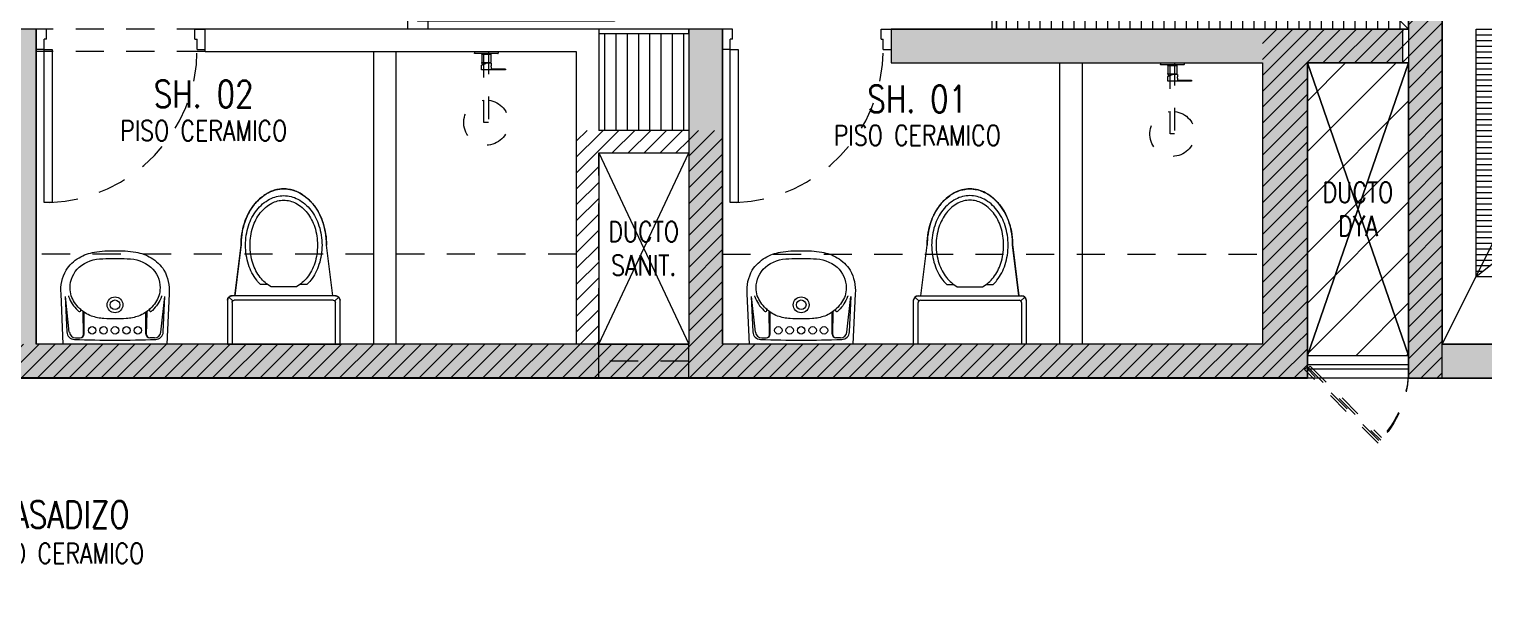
# Model space of a CAD drawing. Header units: millimetres. Extents: x 3765 to 3833, y 1327 to 1657.
# Drawn here: x 3785.24 to 3791.71, y 1413.31 to 1415.81 of the extents above; entities that cross this region are included whole.
import ezdxf
from ezdxf.enums import TextEntityAlignment as Align

# ---------------------------------------------------------------- set-up
doc = ezdxf.new("R2010")
doc.units = ezdxf.units.MM
for name, pattern in [('HIDDEN', [0.375, 0.25, -0.125]), ('HIDDEN2', [0.1875, 0.125, -0.0625]), ('X-REF_DP_Arquitectura$0$HIDDEN', [0.375, 0.25, -0.125])]:
    doc.linetypes.add(name, pattern=pattern)
doc.layers.get('0').update_dxf_attribs({"color": 251, "lineweight": 9})
for name, color, linetype, lineweight in [('A-LINEAS', 251, 'Continuous', 13), ('A-MOBILIARIO', 251, 'Continuous', 13), ('A-MURO BAJO', 251, 'Continuous', 13), ('A-MUROS', 251, 'Continuous', 13), ('A-PROYECCIONES', 251, 'HIDDEN2', 13), ('A-PROYECCIONES INT.', 251, 'HIDDEN2', 13), ('A-SANITARIOS', 251, 'Continuous', 13), ('A-TEXTO-ACABADO PISO', 251, 'Continuous', 13), ('A-TEXTO-AMBIENTE', 251, 'Continuous', 13), ('A_20_Estructuras', 251, 'Continuous', 13), ('A_50_TextoAmbiente', 251, 'Continuous', 13), ('A_50_TextoIndicaciones', 251, 'Continuous', 13), ('A_50_Vigas', 251, 'X-REF_DP_Arquitectura$0$HIDDEN', 13), ('A_60_HatchEstructuras', 251, 'Continuous', 13), ('AREA MODIF', 251, 'Continuous', 13), ('DLP_MOBILIARIO FIJO', 251, 'Continuous', 13), ('MURO CF 120', 251, 'Continuous', 13), ('MURO CF 60', 251, 'Continuous', 13)]:
    doc.layers.add(name, color=color, linetype=linetype, lineweight=lineweight)
doc.styles.add('ROMANS', font='romans.shx', dxfattribs={"width": 0.8})
pattern_1 = [(45, (-21.67, -43.67528), (-0.03535534, 0.03535534), [])]

# ---------------------------------------------------------------- blocks, each defined once
blk = doc.blocks.new('EF-P112')
at = {"layer": 'A_60_HatchEstructuras'}
h = blk.add_hatch(color=256, dxfattribs=at)
h.dxf.hatch_style = 1
h.paths.add_polyline_path([(-21.85, -2.625), (-22, -2.625), (-22, -6.325), (-21.85, -6.325)])
h.paths.add_polyline_path([(-21.52, -0.625), (-20.85, -0.625), (-20.85, -0.475), (-21.67, -0.475), (-21.67, -6.325), (-21.52, -6.325)])
h.paths.add_polyline_path([(-25.65, -2.775), (-23.8, -2.775), (-23.8, -2.625), (-25.65, -2.625), (-25.65, -0.475), (-26.5, -0.475), (-26.5, -0.625), (-25.8, -0.625), (-25.8, -6.325), (-23.8, -6.325), (-23.8, -6.175), (-25.65, -6.175)])
h = blk.add_hatch(color=256, dxfattribs=at)
h.dxf.hatch_style = 1
h.paths.add_polyline_path([(-26.25, -4.925), (-25.825, -4.925), (-25.825, -4.775), (-28.1, -4.775), (-28.1, -4.925), (-26.45, -4.925), (-26.45, -6.175), (-28.85, -6.175), (-28.85, -4.775), (-29, -4.775), (-29, -6.175), (-31.9, -6.175), (-31.9, -4.775), (-32.1, -4.775), (-32.1, -6.175), (-35.65, -6.175), (-35.65, -6.325), (-26.25, -6.325)])
h.paths.add_polyline_path([(-25.65, -7.525), (-35.65, -7.525), (-35.65, -7.675), (-32.1, -7.675), (-32.1, -9.075), (-31.9, -9.075), (-31.9, -7.675), (-28.55, -7.675), (-28.55, -9.075), (-28.4, -9.075), (-28.4, -7.675), (-25.85, -7.675), (-25.85, -8.925), (-27.65, -8.925), (-27.65, -9.075), (-25.65, -9.075)])
for points in [[(-25.65, -6.175), (-23.95, -2.775)], [(-25.825, -4.925), (-25.8, -4.925), (-26.25, -6.225)]]:
    blk.add_lwpolyline(points)
at = {"elevation": 0}
blk.add_lwpolyline([(-25.8, -6.225), (-26.25, -4.925)], dxfattribs=at)
at = {"layer": 'A_20_Estructuras'}
for points in [[(-25.65, -2.775), (-23.8, -2.775), (-23.8, -2.625), (-25.65, -2.625), (-25.65, -0.475), (-26.5, -0.475), (-26.5, -0.625), (-25.8, -0.625), (-25.8, -6.325), (-23.8, -6.325), (-23.8, -6.175), (-25.65, -6.175)], [(-26.25, -4.925), (-25.825, -4.925), (-25.825, -4.775), (-28.1, -4.775), (-28.1, -4.925), (-26.45, -4.925), (-26.45, -6.175), (-28.85, -6.175), (-28.85, -4.775), (-29, -4.775), (-29, -6.175), (-31.9, -6.175), (-31.9, -4.775), (-32.1, -4.775), (-32.1, -6.175), (-35.65, -6.175), (-35.65, -6.325), (-26.25, -6.325)]]:
    blk.add_lwpolyline(points, close=True, dxfattribs=at)
for points in [[(-29.4, -6.325), (-29.4, -6.175)], [(-29, -6.325), (-29, -6.175)]]:
    blk.add_lwpolyline(points, dxfattribs=at)
at = {"layer": 'A_20_Estructuras', "linetype": 'HIDDEN', "ltscale": 0.5, "elevation": 0}
blk.add_lwpolyline([(-29, -6.25), (-29.4, -6.25)], dxfattribs=at)
at = {"layer": 'A_50_Vigas'}
blk.add_line((-26.25, -6.225, 0), (-25.8, -6.225, 0), dxfattribs=at)
at = {"layer": 'A_50_Vigas', "elevation": 0}
blk.add_lwpolyline([(-29.4, -6.175), (-29.4, -5.325), (-29, -5.325)], dxfattribs=at)
blk = doc.blocks.new('*U86')
for p, q in [((0.01, 0.855), (0.01, 0.9)), ((0.055, 0.855), (0.01, 0.855)), ((0.1, 0.865), (0.055, 0.865)), ((0.055, 0.855), (0.055, 0.865)), ((0.1, 0.865), (0.1, 0.9)), ((0.055, 0.045), (0.01, 0.045)), ((0.01, 0.045), (0.01, 0)), ((0.055, 0.045), (0.055, 0.035)), ((0.1, 0.035), (0.055, 0.035)), ((0.1, 0.035), (0.1, 0))]:
    blk.add_line(p, q)
blk.add_lwpolyline([(0.93, 0.07), (0.93, 0.035), (0.1, 0.035), (0.1, 0.07)], close=True)
at = {"color": 7, "linetype": 'HIDDEN2'}
blk.add_arc((0.0995, 0.0339), 0.8311, 2.23015, 89.96723, dxfattribs=at)
blk = doc.blocks.new('ducha marsano')
at = {"linetype": 'HIDDEN2', "ltscale": 0.5, "extrusion": (-4.9425e-10, -7.91123e-10, -1)}
for p, q in [((-0.01, 0), (0.01, 0)), ((0.01, 0), (0.01, -0.3155)), ((-0.0205, -0.08), (-0.0205, -0.0601)), ((-0.0155, -0.058), (-0.0157, -0.058)), ((-0.01, -0.3155), (-0.01, 0)), ((0.0225, -0.0515), (-0.0001, -0.0515)), ((0.0225, -0.0515), (0.0225, -0.0627)), ((0.021, -0.0815), (-0.019, -0.0815)), ((0.025, -0.0815), (0.021, -0.0815)), ((0.0225, -0.0682), (0.0225, -0.077)), ((0.0225, -0.077), (0.025, -0.077)), ((0.025, -0.077), (0.0771, -0.077)), ((0.0771, -0.0815), (0.025, -0.0815)), ((0.0771, -0.077), (0.0816, -0.077)), ((0.0816, -0.0815), (0.0771, -0.0815)), ((0.0816, -0.077), (0.082, -0.077)), ((0.082, -0.0815), (0.0816, -0.0815)), ((0.082, -0.077), (0.084, -0.077)), ((0.084, -0.0815), (0.082, -0.0815)), ((0.0855, -0.0785), (0.0855, -0.08)), ((0.01, -0.3155), (-0.01, -0.3155))]:
    blk.add_line(p, q, dxfattribs=at)
for centre, radius, start, end in [((-0.0004, -0.0462), 0.02, 323.95812, 354.92979), ((0.0004, -0.0462), 0.02, 185.07021, 195.2705), ((0.019, -0.08), 0.0015, 270, 360), ((-0.084, -0.0785), 0.0015, 90, 180), ((-0.084, -0.08), 0.0015, 180, 270), ((0, -0.3155), 0.1, 95.73917, 84.26083)]:
    blk.add_arc(centre, radius, start, end, dxfattribs=at)
at = {"linetype": 'HIDDEN2', "ltscale": 0.5, "extrusion": (-4.94252e-10, -7.91124e-10, -1)}
blk.add_ellipse((0, -0.0515), major_axis=(-0.0225, -0.0095), ratio=0.001448, start_param=0.425436, end_param=1.567366, dxfattribs=at)
at = {"linetype": 'HIDDEN2', "ltscale": 0.5}
for points, degree in [([(-0.0305, 0), (0, 0), (0.0305, 0)], 2), ([(0.0305, 0), (0.0415, 0), (0.0525, 0)], 2), ([(0.0525, 0), (0.0525, -0.0038), (0.0525, -0.0075)], 2), ([(-0.0525, 0), (-0.0525, -0.0038), (-0.0525, -0.0075)], 2), ([(-0.0525, 0), (-0.0415, 0), (-0.0305, 0)], 2), ([(-0.0525, -0.0075), (-0.0525, -0.0075), (-0.0525, -0.0075)], 2), ([(0.0305, -0.008), (0, -0.008), (-0.0305, -0.008)], 2), ([(-0.0215, -0.008), (-0.0215, -0.0093), (-0.0215, -0.0105)], 2), ([(-0.021, -0.011), (-0.007, -0.011), (0.007, -0.011), (0.021, -0.011)], 3), ([(-0.02, -0.011), (-0.02, -0.0294), (-0.02, -0.0477)], 2), ([(-0.0197, -0.048), (0, -0.048), (0.0197, -0.048)], 2), ([(0.02, -0.011), (0.02, -0.0294), (0.02, -0.0477)], 2), ([(0.0215, -0.008), (0.0215, -0.0093), (0.0215, -0.0105)], 2)]:
    blk.add_open_spline(points, degree=degree, dxfattribs=at)
for points, weights in [([(-0.0525, -0.0075), (-0.0525, -0.0075), (-0.0525, -0.0075)], [1, 0.990847086912, 0.982266230892]), ([(-0.052, -0.008), (-0.0525, -0.008), (-0.0525, -0.0075)], [1, 0.707106781193, 1]), ([(-0.0215, -0.0105), (-0.0215, -0.011), (-0.021, -0.011)], [1, 0.70710678154, 1]), ([(-0.02, -0.0477), (-0.02, -0.048), (-0.0197, -0.048)], [1, 0.707106780138, 1]), ([(0.02, -0.0477), (0.02, -0.048), (0.0197, -0.048)], [1, 0.707106779703, 1]), ([(0.0211, -0.011), (0.0211, -0.011), (0.021, -0.011)], [1, 0.992411795776, 1]), ([(0.052, -0.008), (0.0521, -0.008), (0.0521, -0.008)], [1, 0.992411795771, 1])]:
    blk.add_rational_spline(points, weights, degree=2, dxfattribs=at)
for points, knots in [([(-0.0305, -0.008), (-0.0332, -0.008), (-0.0374, -0.008), (-0.0424, -0.008), (-0.0458, -0.008), (-0.0486, -0.008), (-0.0512, -0.008), (-0.052, -0.008), (-0.052, -0.008)], [0, 0, 0, 0, 8.104572, 12.495263, 16.885954, 21.276645, 25.667336, 33.771908, 33.771908, 33.771908, 33.771908]), ([(0.0225, -0.0682), (0.0225, -0.0682), (0.0225, -0.0682), (0.0225, -0.0679), (0.0224, -0.0677), (0.0224, -0.0672), (0.0224, -0.0669), (0.0223, -0.0662), (0.0223, -0.0658), (0.0223, -0.0652), (0.0223, -0.0648), (0.0224, -0.0641), (0.0224, -0.0638), (0.0224, -0.0633), (0.0225, -0.0631), (0.0225, -0.0628), (0.0225, -0.0627), (0.0225, -0.0627)], [0.4148436, 0.4148436, 0.4148436, 0.4148436, 0.5185541, 0.5185541, 0.6222645, 0.6222645, 0.7259759, 0.7259759, 0.8296873, 0.8296873, 0.9333987, 0.9333987, 1.03711, 1.03711, 1.1408205, 1.1408205, 1.2445309, 1.2445309, 1.2445309, 1.2445309]), ([(0.052, -0.008), (0.052, -0.008), (0.0512, -0.008), (0.0486, -0.008), (0.0458, -0.008), (0.0424, -0.008), (0.0374, -0.008), (0.0332, -0.008), (0.0305, -0.008)], [0, 0, 0, 0, 8.104572, 12.495263, 16.885954, 21.276645, 25.667336, 33.771908, 33.771908, 33.771908, 33.771908])]:
    blk.add_open_spline(points, degree=3, knots=knots, dxfattribs=at)
for points, weights, degree, knots in [([(0.0211, -0.011), (0.0211, -0.011), (0.0211, -0.011), (0.0211, -0.011), (0.0214, -0.0109), (0.0215, -0.0107), (0.0215, -0.0105)], [0.918641037743, 0.918640949346, 0.918640860949, 0.918640772552, 0.789223156395, 0.789223156395, 0.918640772552], 3, [0.1238988, 0.1238988, 0.1238988, 0.1238988, 0.1238993, 0.1238993, 0.1238993, 0.78603, 0.78603, 0.78603, 0.78603]), ([(0.0521, -0.008), (0.0521, -0.008), (0.0521, -0.008), (0.0525, -0.0079), (0.0525, -0.0075)], [0.918641037749, 0.918640905153, 0.918640772558, 0.724517853988, 0.918640772558], 2, [0.1238988, 0.1238988, 0.1238988, 0.1238993, 0.1238993, 0.7860311, 0.7860311, 0.7860311])]:
    blk.add_rational_spline(points, weights, degree=degree, knots=knots, dxfattribs=at)
blk = doc.blocks.new('*U109')
for p, q in [((0.01, 0.705), (0.01, 0.75)), ((0.1, 0.715), (0.055, 0.715)), ((0.055, 0.705), (0.055, 0.715)), ((0.1, 0.715), (0.1, 0.75)), ((0.055, 0.705), (0.01, 0.705)), ((0.055, 0.045), (0.01, 0.045)), ((0.01, 0.045), (0.01, 0)), ((0.055, 0.045), (0.055, 0.035)), ((0.1, 0.035), (0.055, 0.035)), ((0.1, 0.035), (0.1, 0))]:
    blk.add_line(p, q)
blk.add_lwpolyline([(0.78, 0.07), (0.78, 0.035), (0.1, 0.035), (0.1, 0.07)], close=True)
at = {"color": 7, "linetype": 'HIDDEN2'}
blk.add_arc((0.0996, 0.0341), 0.6809, 2.23015, 89.96723, dxfattribs=at)
blk = doc.blocks.new('SIFON JET_PLANTA')
for p, q in [((-0.215, 0.2181, 0), (-0.44, 0.19, 0)), ((-0.215, -0.23, 0), (-0.215, 0.23, 0)), ((-0.2091, 0.2441, 0), (-0.1921, 0.2271, 0)), ((-0.195, 0.25, 0), (0, 0.25, 0)), ((-0.195, -0.22, 0), (-0.195, 0.22, 0)), ((-0.185, 0.23, 0), (0, 0.23, 0)), ((0, 0.25, 0), (0, -0.25, 0)), ((-0.265, 0.0718, 0), (-0.265, 0.1028, 0)), ((-0.255, -0.0562, 0), (-0.255, 0.0562, 0)), ((-0.265, -0.1028, 0), (-0.265, -0.0718, 0)), ((-0.215, -0.2181, 0), (-0.44, -0.19, 0)), ((-0.2091, -0.2441, 0), (-0.1921, -0.2271, 0)), ((0, -0.25, 0), (-0.195, -0.25, 0)), ((0, -0.23, 0), (-0.185, -0.23, 0))]:
    blk.add_line(p, q)
at = {"extrusion": (-2.64698e-23, 6.61744e-24, -1)}
for p, q in [((-0.4322, 0.191, 0), (-0.215, 0.2181, 0)), ((-0.215, 0.2278, 0), (-0.2149, 0.2323, 0)), ((-0.215, 0.2234, 0), (-0.215, 0.2278, 0)), ((-0.215, 0.2181, 0), (-0.215, 0.2234, 0)), ((-0.2149, 0.2323, 0), (-0.2142, 0.2356, 0)), ((-0.2142, 0.2356, 0), (-0.2129, 0.239, 0)), ((-0.2129, 0.239, 0), (-0.211, 0.2419, 0)), ((-0.211, 0.2419, 0), (-0.2091, 0.2441, 0)), ((-0.2091, 0.2441, 0), (-0.2077, 0.2455, 0)), ((-0.2077, 0.2455, 0), (-0.2055, 0.247, 0)), ((-0.2055, 0.247, 0), (-0.2007, 0.2492, 0)), ((-0.2007, 0.2492, 0), (-0.195, 0.25, 0)), ((-0.195, 0.25, 0), (-0.195, 0.25, 0)), ((-0.195, 0.25, 0), (-0.1605, 0.25, 0)), ((-0.1605, 0.25, 0), (-0.0975, 0.25, 0)), ((-0.0975, 0.25, 0), (-0.0323, 0.25, 0)), ((-0.0323, 0.25, 0), (0, 0.25, 0)), ((0, 0.25, 0), (0, -0.25, 0)), ((-0.6251, 0.1276, 0), (-0.6206, 0.1314, 0)), ((-0.6206, 0.1314, 0), (-0.6168, 0.1344, 0)), ((-0.6168, 0.1344, 0), (-0.6106, 0.1389, 0)), ((-0.6106, 0.1389, 0), (-0.6061, 0.142, 0)), ((-0.6061, 0.142, 0), (-0.6, 0.1461, 0)), ((-0.6, 0.1461, 0), (-0.5963, 0.1484, 0)), ((-0.5963, 0.1484, 0), (-0.5908, 0.1517, 0)), ((-0.5908, 0.1517, 0), (-0.5862, 0.1543, 0)), ((-0.5862, 0.1543, 0), (-0.5794, 0.158, 0)), ((-0.5794, 0.158, 0), (-0.5693, 0.1629, 0)), ((-0.5693, 0.1629, 0), (-0.5517, 0.1703, 0)), ((-0.5517, 0.1703, 0), (-0.5465, 0.1722, 0)), ((-0.5465, 0.1722, 0), (-0.5385, 0.1749, 0)), ((-0.5385, 0.1749, 0), (-0.5346, 0.176, 0)), ((-0.5346, 0.176, 0), (-0.5265, 0.1784, 0)), ((-0.5265, 0.1784, 0), (-0.5216, 0.1797, 0)), ((-0.5216, 0.1797, 0), (-0.5148, 0.1813, 0)), ((-0.5148, 0.1813, 0), (-0.5079, 0.1829, 0)), ((-0.5079, 0.1829, 0), (-0.5016, 0.1842, 0)), ((-0.5016, 0.1842, 0), (-0.4865, 0.1867, 0)), ((-0.4865, 0.1867, 0), (-0.4763, 0.188, 0)), ((-0.4763, 0.188, 0), (-0.4726, 0.1884, 0)), ((-0.4726, 0.1884, 0), (-0.4636, 0.1892, 0)), ((-0.4636, 0.1892, 0), (-0.4549, 0.1897, 0)), ((-0.4549, 0.1897, 0), (-0.449, 0.1899, 0)), ((-0.449, 0.1899, 0), (-0.44, 0.19, 0)), ((-0.44, 0.19, 0), (-0.4322, 0.191, 0)), ((-0.6779, 0.0582, 0), (-0.6745, 0.0655, 0)), ((-0.6745, 0.0655, 0), (-0.6722, 0.0699, 0)), ((-0.6745, 0.0655, 0), (-0.6745, 0.0655, 0)), ((-0.6722, 0.0699, 0), (-0.6705, 0.0728, 0)), ((-0.6705, 0.0728, 0), (-0.669, 0.0755, 0)), ((-0.669, 0.0755, 0), (-0.6672, 0.0785, 0)), ((-0.6672, 0.0785, 0), (-0.665, 0.082, 0)), ((-0.665, 0.082, 0), (-0.6634, 0.0845, 0)), ((-0.6634, 0.0845, 0), (-0.6611, 0.088, 0)), ((-0.6611, 0.088, 0), (-0.657, 0.0936, 0)), ((-0.657, 0.0936, 0), (-0.6534, 0.0984, 0)), ((-0.657, 0.0936, 0), (-0.657, 0.0936, 0)), ((-0.6534, 0.0984, 0), (-0.6503, 0.1023, 0)), ((-0.6534, 0.0984, 0), (-0.6534, 0.0984, 0)), ((-0.6503, 0.1023, 0), (-0.6453, 0.108, 0)), ((-0.6453, 0.108, 0), (-0.6386, 0.1152, 0)), ((-0.6386, 0.1152, 0), (-0.6326, 0.121, 0)), ((-0.6326, 0.121, 0), (-0.6299, 0.1235, 0)), ((-0.6299, 0.1235, 0), (-0.6251, 0.1276, 0)), ((-0.69, 0, 0), (-0.6899, 0.0044, 0)), ((-0.6899, 0.0044, 0), (-0.6897, 0.0096, 0)), ((-0.6897, 0.0096, 0), (-0.6893, 0.014, 0)), ((-0.6893, 0.014, 0), (-0.6887, 0.0194, 0)), ((-0.6887, 0.0194, 0), (-0.6881, 0.0236, 0)), ((-0.6881, 0.0236, 0), (-0.6872, 0.0284, 0)), ((-0.6881, 0.0236, 0), (-0.6881, 0.0236, 0)), ((-0.6872, 0.0284, 0), (-0.6867, 0.031, 0)), ((-0.6867, 0.031, 0), (-0.6855, 0.0361, 0)), ((-0.6855, 0.0361, 0), (-0.6838, 0.0421, 0)), ((-0.6855, 0.0361, 0), (-0.6855, 0.0361, 0)), ((-0.6838, 0.0421, 0), (-0.6819, 0.048, 0)), ((-0.6838, 0.0421, 0), (-0.6838, 0.0421, 0)), ((-0.6819, 0.048, 0), (-0.6804, 0.0521, 0)), ((-0.6804, 0.0521, 0), (-0.6793, 0.0547, 0)), ((-0.6793, 0.0547, 0), (-0.6779, 0.0582, 0)), ((-0.6899, -0.0065, 0), (-0.69, 0, 0)), ((-0.6896, -0.0111, 0), (-0.6899, -0.0065, 0)), ((-0.6891, -0.0164, 0), (-0.6896, -0.0111, 0)), ((-0.6881, -0.0232, 0), (-0.6891, -0.0164, 0)), ((-0.6876, -0.0264, 0), (-0.6881, -0.0232, 0)), ((-0.687, -0.0296, 0), (-0.6876, -0.0264, 0)), ((-0.6864, -0.0321, 0), (-0.687, -0.0296, 0)), ((-0.6855, -0.0361, 0), (-0.6864, -0.0321, 0)), ((-0.6838, -0.0419, 0), (-0.6855, -0.0361, 0)), ((-0.6827, -0.0457, 0), (-0.6838, -0.0419, 0)), ((-0.6814, -0.0492, 0), (-0.6827, -0.0457, 0)), ((-0.6803, -0.0522, 0), (-0.6814, -0.0492, 0)), ((-0.6792, -0.0551, 0), (-0.6803, -0.0522, 0)), ((-0.6779, -0.0581, 0), (-0.6792, -0.0551, 0)), ((-0.677, -0.0602, 0), (-0.6779, -0.0581, 0)), ((-0.6751, -0.0642, 0), (-0.677, -0.0602, 0)), ((-0.6722, -0.0699, 0), (-0.6751, -0.0642, 0)), ((-0.6706, -0.0727, 0), (-0.6722, -0.0699, 0)), ((-0.6679, -0.0774, 0), (-0.6706, -0.0727, 0)), ((-0.6646, -0.0826, 0), (-0.6679, -0.0774, 0)), ((-0.6623, -0.0862, 0), (-0.6646, -0.0826, 0)), ((-0.6599, -0.0897, 0), (-0.6623, -0.0862, 0)), ((-0.6554, -0.0958, 0), (-0.6599, -0.0897, 0)), ((-0.6494, -0.1032, 0), (-0.6554, -0.0958, 0)), ((-0.6458, -0.1074, 0), (-0.6494, -0.1032, 0)), ((-0.64, -0.1137, 0), (-0.6458, -0.1074, 0)), ((-0.6379, -0.1158, 0), (-0.64, -0.1137, 0)), ((-0.6347, -0.119, 0), (-0.6379, -0.1158, 0)), ((-0.6335, -0.1201, 0), (-0.6347, -0.119, 0)), ((-0.6347, -0.119, 0), (-0.6347, -0.119, 0)), ((-0.6318, -0.1217, 0), (-0.6335, -0.1201, 0)), ((-0.6305, -0.123, 0), (-0.6318, -0.1217, 0)), ((-0.6318, -0.1217, 0), (-0.6318, -0.1217, 0)), ((-0.6288, -0.1244, 0), (-0.6305, -0.123, 0)), ((-0.6276, -0.1255, 0), (-0.6288, -0.1244, 0)), ((-0.6262, -0.1268, 0), (-0.6276, -0.1255, 0)), ((-0.6245, -0.1281, 0), (-0.6262, -0.1268, 0)), ((-0.6235, -0.1291, 0), (-0.6245, -0.1281, 0)), ((-0.6245, -0.1281, 0), (-0.6245, -0.1281, 0)), ((-0.6223, -0.13, 0), (-0.6235, -0.1291, 0)), ((-0.6215, -0.1307, 0), (-0.6223, -0.13, 0)), ((-0.6204, -0.1315, 0), (-0.6215, -0.1307, 0)), ((-0.6193, -0.1324, 0), (-0.6204, -0.1315, 0)), ((-0.6179, -0.1335, 0), (-0.6193, -0.1324, 0)), ((-0.6168, -0.1344, 0), (-0.6179, -0.1335, 0)), ((-0.6153, -0.1355, 0), (-0.6168, -0.1344, 0)), ((-0.6142, -0.1363, 0), (-0.6153, -0.1355, 0)), ((-0.612, -0.1379, 0), (-0.6142, -0.1363, 0)), ((-0.6086, -0.1403, 0), (-0.612, -0.1379, 0)), ((-0.607, -0.1415, 0), (-0.6086, -0.1403, 0)), ((-0.6058, -0.1422, 0), (-0.607, -0.1415, 0)), ((-0.6039, -0.1435, 0), (-0.6058, -0.1422, 0)), ((-0.602, -0.1448, 0), (-0.6039, -0.1435, 0)), ((-0.6004, -0.1458, 0), (-0.602, -0.1448, 0)), ((-0.5987, -0.1469, 0), (-0.6004, -0.1458, 0)), ((-0.5964, -0.1483, 0), (-0.5987, -0.1469, 0)), ((-0.595, -0.1492, 0), (-0.5964, -0.1483, 0)), ((-0.5936, -0.15, 0), (-0.595, -0.1492, 0)), ((-0.5918, -0.1511, 0), (-0.5936, -0.15, 0)), ((-0.5896, -0.1524, 0), (-0.5918, -0.1511, 0)), ((-0.5871, -0.1538, 0), (-0.5896, -0.1524, 0)), ((-0.5833, -0.1559, 0), (-0.5871, -0.1538, 0)), ((-0.5781, -0.1587, 0), (-0.5833, -0.1559, 0)), ((-0.5759, -0.1598, 0), (-0.5781, -0.1587, 0)), ((-0.5738, -0.1608, 0), (-0.5759, -0.1598, 0)), ((-0.5702, -0.1625, 0), (-0.5738, -0.1608, 0)), ((-0.5675, -0.1637, 0), (-0.5702, -0.1625, 0)), ((-0.5659, -0.1645, 0), (-0.5675, -0.1637, 0)), ((-0.5644, -0.1652, 0), (-0.5659, -0.1645, 0)), ((-0.5614, -0.1664, 0), (-0.5644, -0.1652, 0)), ((-0.5598, -0.1671, 0), (-0.5614, -0.1664, 0)), ((-0.5568, -0.1683, 0), (-0.5598, -0.1671, 0)), ((-0.5543, -0.1693, 0), (-0.5568, -0.1683, 0)), ((-0.551, -0.1706, 0), (-0.5543, -0.1693, 0)), ((-0.5491, -0.1713, 0), (-0.551, -0.1706, 0)), ((-0.5465, -0.1722, 0), (-0.5491, -0.1713, 0)), ((-0.5449, -0.1728, 0), (-0.5465, -0.1722, 0)), ((-0.5428, -0.1735, 0), (-0.5449, -0.1728, 0)), ((-0.5412, -0.174, 0), (-0.5428, -0.1735, 0)), ((-0.5385, -0.1749, 0), (-0.5412, -0.174, 0)), ((-0.5352, -0.1759, 0), (-0.5385, -0.1749, 0)), ((-0.5385, -0.1749, 0), (-0.5385, -0.1749, 0)), ((-0.5321, -0.1768, 0), (-0.5352, -0.1759, 0)), ((-0.5296, -0.1775, 0), (-0.5321, -0.1768, 0)), ((-0.5267, -0.1783, 0), (-0.5296, -0.1775, 0)), ((-0.5238, -0.1791, 0), (-0.5267, -0.1783, 0)), ((-0.5267, -0.1783, 0), (-0.5267, -0.1783, 0)), ((-0.5217, -0.1796, 0), (-0.5238, -0.1791, 0)), ((-0.5177, -0.1807, 0), (-0.5217, -0.1796, 0)), ((-0.5151, -0.1813, 0), (-0.5177, -0.1807, 0)), ((-0.5118, -0.1821, 0), (-0.5151, -0.1813, 0)), ((-0.5094, -0.1826, 0), (-0.5118, -0.1821, 0)), ((-0.5066, -0.1832, 0), (-0.5094, -0.1826, 0)), ((-0.5022, -0.184, 0), (-0.5066, -0.1832, 0)), ((-0.4974, -0.1849, 0), (-0.5022, -0.184, 0)), ((-0.495, -0.1854, 0), (-0.4974, -0.1849, 0)), ((-0.4974, -0.1849, 0), (-0.4974, -0.1849, 0)), ((-0.4936, -0.1856, 0), (-0.495, -0.1854, 0)), ((-0.4916, -0.1859, 0), (-0.4936, -0.1856, 0)), ((-0.4884, -0.1864, 0), (-0.4916, -0.1859, 0)), ((-0.4862, -0.1867, 0), (-0.4884, -0.1864, 0)), ((-0.4824, -0.1872, 0), (-0.4862, -0.1867, 0)), ((-0.4812, -0.1874, 0), (-0.4824, -0.1872, 0)), ((-0.4785, -0.1877, 0), (-0.4812, -0.1874, 0)), ((-0.4761, -0.188, 0), (-0.4785, -0.1877, 0)), ((-0.4735, -0.1883, 0), (-0.4761, -0.188, 0)), ((-0.4695, -0.1887, 0), (-0.4735, -0.1883, 0)), ((-0.4651, -0.189, 0), (-0.4695, -0.1887, 0)), ((-0.4639, -0.1891, 0), (-0.4651, -0.189, 0)), ((-0.4651, -0.189, 0), (-0.4651, -0.189, 0)), ((-0.4619, -0.1893, 0), (-0.4639, -0.1891, 0)), ((-0.4592, -0.1894, 0), (-0.4619, -0.1893, 0)), ((-0.4568, -0.1896, 0), (-0.4592, -0.1894, 0)), ((-0.455, -0.1897, 0), (-0.4568, -0.1896, 0)), ((-0.4518, -0.1898, 0), (-0.455, -0.1897, 0)), ((-0.449, -0.1899, 0), (-0.4518, -0.1898, 0)), ((-0.4467, -0.1899, 0), (-0.449, -0.1899, 0)), ((-0.4428, -0.19, 0), (-0.4467, -0.1899, 0)), ((-0.44, -0.19, 0), (-0.4428, -0.19, 0)), ((-0.215, -0.2181, 0), (-0.44, -0.19, 0)), ((-0.215, -0.227, 0), (-0.215, -0.2181, 0)), ((-0.215, -0.23, 0), (-0.215, -0.227, 0)), ((-0.2147, -0.2335, 0), (-0.215, -0.23, 0)), ((-0.2138, -0.2369, 0), (-0.2147, -0.2335, 0)), ((-0.2126, -0.2395, 0), (-0.2138, -0.2369, 0)), ((-0.2138, -0.2369, 0), (-0.2138, -0.2369, 0)), ((-0.2108, -0.2423, 0), (-0.2126, -0.2395, 0)), ((-0.2126, -0.2395, 0), (-0.2126, -0.2395, 0)), ((-0.2091, -0.2441, 0), (-0.2108, -0.2423, 0)), ((-0.2108, -0.2423, 0), (-0.2108, -0.2423, 0)), ((-0.2108, -0.2423, 0), (-0.2108, -0.2423, 0)), ((-0.209, -0.244, 0), (-0.2091, -0.2441, 0)), ((-0.2067, -0.2462, 0), (-0.209, -0.244, 0)), ((-0.209, -0.244, 0), (-0.209, -0.244, 0)), ((-0.2029, -0.2484, 0), (-0.2067, -0.2462, 0)), ((-0.2067, -0.2462, 0), (-0.2067, -0.2462, 0)), ((-0.1995, -0.2495, 0), (-0.2029, -0.2484, 0)), ((-0.2029, -0.2484, 0), (-0.2029, -0.2484, 0)), ((-0.195, -0.25, 0), (-0.1995, -0.2495, 0)), ((0, -0.25, 0), (-0.195, -0.25, 0))]:
    blk.add_line(p, q, dxfattribs=at)
at = {"elevation": 0}
for points in [[(-0.265, 0.1028, 0.0362), (-0.2844, 0.1202, 0.08725), (-0.3535, 0.1565, 0.077598), (-0.44, 0.17, 0.077598), (-0.5265, 0.1565, 0.08725), (-0.5956, 0.1202, 0.105601), (-0.6443, 0.0627, 0.12364), (-0.66, 0, 0.12364), (-0.6443, -0.0627, 0.105601), (-0.5956, -0.1202, 0.08725), (-0.5265, -0.1565, 0.077598), (-0.44, -0.17, 0.077598)], [(-0.255, 0.0562, 0.100268), (-0.2967, 0.1044, 0.08725), (-0.3596, 0.1374, 0.077598), (-0.44, 0.15, 0.077598), (-0.5204, 0.1374, 0.08725), (-0.5833, 0.1044, 0.105601), (-0.6266, 0.0532, 0.12364), (-0.64, 0, 0.12364), (-0.6266, -0.0532, 0.105601), (-0.5833, -0.1044, 0.08725), (-0.5204, -0.1374, 0.077598), (-0.44, -0.15, 0.077598)], [(-0.44, -0.15, 0.077598), (-0.3596, -0.1374, 0.08725), (-0.2967, -0.1044, 0.100268), (-0.255, -0.0562, 0.12364)], [(-0.44, -0.17, 0.077598), (-0.3535, -0.1565, 0.08725), (-0.2844, -0.1202, 0.0362), (-0.265, -0.1028, 0.12364)]]:
    blk.add_lwpolyline(points, format="xyb", dxfattribs=at)
for centre, radius, start, end in [((-0.195, 0.23, 0), 0.02, 90, 180), ((-0.185, 0.22, 0), 0.01, 90, 180), ((-0.4939, -0.0273, 0), 0.203, 127.23483, 151.40883), ((-0.4613, -0.0702, 0), 0.257, 107.47412, 127.23483), ((-0.44, -0.1379, 0), 0.3279, 90, 107.47412), ((-0.544, 0, 0), 0.146, 151.40883, 180), ((-0.544, 0, 0), 0.146, 180, 208.59117), ((-0.4939, 0.0273, 0), 0.203, 208.59117, 232.76517), ((-0.4613, 0.0702, 0), 0.257, 232.76517, 252.52588), ((-0.44, 0.1379, 0), 0.3279, 252.52588, 270), ((-0.195, -0.23, 0), 0.02, 180, 270), ((-0.185, -0.22, 0), 0.01, 180, 270)]:
    blk.add_arc(centre, radius, start, end)
blk = doc.blocks.new('BOWL-ITALGRIF_VARADERO_01')
for p, q in [((-0.2032, -0.1971), (-0.2208, -0.038)), ((0.2032, -0.1971), (0.2208, -0.038)), ((-0.1404, -0.2077), (-0.1424, -0.1083)), ((-0.1375, -0.205), (-0.1375, -0.1117)), ((0.1375, -0.205), (0.1375, -0.1117)), ((0.1404, -0.2077), (0.1424, -0.1083)), ((-0.1753, -0.222), (-0.1544, -0.222)), ((0.1753, -0.222), (0.1544, -0.222))]:
    blk.add_line(p, q)
for points in [[(-0.0917, 0.1589, -0.02989), (-0.0456, 0.1646, -0.007822), (0.0456, 0.1646, -0.02989), (0.0918, 0.1589, -0.091737), (0.1601, 0.1343, -0.112496), (0.2175, 0.0792, -0.147885), (0.2402, -0.0257), (0.23, -0.25), (-0.23, -0.25), (-0.2402, -0.0257, -0.147885), (-0.2175, 0.0792, -0.112496), (-0.1601, 0.1343, -0.091737)], [(-0.0496, -0.1363, -0.062677), (-0.1048, -0.1249, -0.110639), (-0.1576, -0.091, -0.120976), (-0.195, -0.0344, -0.061198), (-0.2, 0, -0.21707), (-0.1593, 0.092, -0.174983), (-0.0545, 0.1298, -0.010618), (0, 0.131, -0.010618), (0.0545, 0.1298, -0.174983), (0.1593, 0.092, -0.21707), (0.2, 0, -0.061198), (0.195, -0.0344, -0.120976), (0.1576, -0.091, -0.110639), (0.1048, -0.1249, -0.062677), (0.0496, -0.1363, -0.017583), (0, -0.138, -0.017583)]]:
    blk.add_lwpolyline(points, format="xyb", close=True)
for points in [[(-0.2216, -0.0381), (-0.2145, -0.1954, 0.390823), (-0.1807, -0.2288, 0.017524), (0.1807, -0.2288, 0.390823), (0.2145, -0.1954), (0.2216, -0.0381)], [(-0.2072, -0.035, 0.005), (-0.2064, -0.038, 0.121292), (-0.166, -0.0996, 0.007977), (-0.1624, -0.1031)], [(0.2072, -0.035, -0.005), (0.2064, -0.038, -0.121292), (0.166, -0.0996, -0.007977), (0.1624, -0.1031)]]:
    blk.add_lwpolyline(points, format="xyb")
for centre, radius in [((0, -0.075), 0.035), ((0, -0.075), 0.0215), ((-0.1015, -0.1885), 0.0165), ((-0.051, -0.1885), 0.0165), ((0, -0.1885), 0.0165), ((0.051, -0.1885), 0.0165), ((0.1015, -0.1885), 0.0165)]:
    blk.add_circle(centre, radius)
for centre, radius, start, end in [((-0.1583, -0.0987), 0.006, 226.64309, 46.64309), ((-0.1404, -0.1083), 0.002, 54.36186, 181.13739), ((-0.1355, -0.1117), 0.002, 56.71088, 180), ((0.1048, -0.1249), 9.094947017729287e-16, 0, 217.6714), ((0.1355, -0.1117), 0.002, 0, 123.28912), ((0.1404, -0.1083), 0.002, 358.86261, 125.63814), ((0.1583, -0.0987), 0.006, 133.35691, 313.35691), ((-0.1753, -0.194), 0.028, 186.31112, 270), ((-0.1545, -0.205), 0.017, 270, 0), ((-0.1544, -0.208), 0.014, 270, 1.13739), ((0.1545, -0.205), 0.017, 180, 270), ((0.1544, -0.208), 0.014, 178.86261, 270), ((0.1753, -0.194), 0.028, 270, 353.68888)]:
    blk.add_arc(centre, radius, start, end)
blk = doc.blocks.new('*U44')
at = {"linetype": 'HIDDEN', "ltscale": 0.2}
for p, q in [((0.3271, 0.3271), (0, 0)), ((0.0127, -0.0127), (0.3392, 0.3138)), ((0, 0), (0.0127, -0.0127))]:
    blk.add_line(p, q, dxfattribs=at)
blk.add_arc((0, 0), 0.4623, 0, 45, dxfattribs=at)
blk = doc.blocks.new('DPTO 75.2')
at = {"layer": 'DLP_MOBILIARIO FIJO'}
h = blk.add_hatch(dxfattribs=at)
h.set_pattern_fill('_USER', color=8, scale=0.05, angle=270, pattern_type=0)
h.set_pattern_definition([(270, (-7249.86499, -2426.994796), (0.05, -9e-18), [])])
h.paths.add_polyline_path([(10.75, 1.55), (8.9186, 1.55), (8.9186, 2.13), (10.17, 2.13)])
h = blk.add_hatch(dxfattribs=at)
h.set_pattern_fill('_USER', color=8, scale=0.05, angle=270, pattern_type=0)
h.set_pattern_definition([(270, (7.20001, 1.149994), (0.05, -9e-18), [])])
h.paths.add_polyline_path([(7.55, 1.1), (7.15, 1.1), (7.15, 1.53), (7.55, 1.53)])
at = {"layer": 'A-LINEAS', "color": 8}
for p, q in [((10.3, 1.4, 0), (10.75, 0.1, 0)), ((10.3, 0.1, 0), (10.75, 1.4, 0)), ((7.15, 0.15, 0), (7.55, 1, 0)), ((7.15, 1, 0), (7.55, 0.15, 0))]:
    blk.add_line(p, q, dxfattribs=at)
at = {"layer": 'A-MOBILIARIO', "color": 8}
for p, q in [((10.3, 0.06, 0), (10.75, 0.06, 0)), ((10.3, 0.04, 0), (10.75, 0.04, 0))]:
    blk.add_line(p, q, dxfattribs=at)
at = {"layer": 'A-MURO BAJO', "color": 8}
for p, q in [((6.15, 0.15, 0), (6.15, 1.45, 0)), ((6.25, 0.15, 0), (6.25, 1.45, 0)), ((9.2, 0.15, 0), (9.2, 1.4, 0)), ((9.3, 0.15, 0), (9.3, 1.4, 0)), ((10.3, 0.1, 0), (10.75, 0.1, 0)), ((10.3, 0, 0), (10.75, 0, 0))]:
    blk.add_line(p, q, dxfattribs=at)
at = {"layer": 'A-MUROS', "color": 8}
for p, q in [((10.75, 1.55, 0), (10.75, 5.7, 0)), ((4.65, 1.55, 0), (4.45, 1.55, 0)), ((4.65, 1.55, 0), (4.65, 0.15, 0)), ((7.15, 1.55, 0), (5.4, 1.55, 0)), ((5.4, 1.45, 0), (5.4, 1.55, 0)), ((7.15, 1.55, 0), (7.15, 1.1, 0)), ((7.55, 1.55, 0), (7.55, 1.1, 0)), ((7.7, 1.55, 0), (7.55, 1.55, 0)), ((7.7, 1.55, 0), (7.7, 0.15, 0)), ((8.45, 1.55, 0), (8.45, 1.4, 0)), ((8.45, 1.55, 0), (10.75, 1.55, 0)), ((5.4, 1.45, 0), (7.05, 1.45, 0)), ((7.05, 1.45, 0), (7.05, 0.15, 0)), ((8.45, 1.4, 0), (10.1, 1.4, 0)), ((10.1, 1.4, 0), (10.1, 0.15, 0)), ((10.75, 1.4, 0), (10.3, 1.4, 0)), ((10.3, 1.4, 0), (10.3, 0, 0)), ((10.75, 0, 0), (10.75, 1.4, 0)), ((7.55, 1.1, 0), (7.15, 1.1, 0)), ((7.15, 1, 0), (7.15, 0.15, 0)), ((7.15, 1, 0), (7.55, 1, 0)), ((7.55, 1, 0), (7.55, 0.15, 0)), ((7.05, 0.15, 0), (4.65, 0.15, 0)), ((7.15, 0.15, 0), (7.55, 0.15, 0)), ((10.1, 0.15, 0), (7.7, 0.15, 0)), ((10.3, 0, 0), (0.9, 0, 0))]:
    blk.add_line(p, q, dxfattribs=at)
at = {"layer": 'A-PROYECCIONES', "color": 8}
for p, q in [((5.4, 1.55, 0), (4.65, 1.55, 0)), ((5.4, 1.45, 0), (4.65, 1.45, 0)), ((7.05, 0.55, 0), (4.65, 0.55, 0)), ((7.7, 0.55, 0), (10.1, 0.55, 0))]:
    blk.add_line(p, q, dxfattribs=at)
at = {"layer": 'DLP_MOBILIARIO FIJO', "color": 8, "elevation": 0}
for points in [[(8.9186, 1.55), (8.8986, 1.55), (8.8986, 2.13), (8.9186, 2.13)], [(10.75, 1.55), (8.9186, 1.55), (8.9186, 2.13), (10.17, 2.13)], [(7.15, 1.55), (7.15, 1.53), (7.55, 1.53), (7.55, 1.55)]]:
    blk.add_lwpolyline(points, close=True, dxfattribs=at)
at = {"layer": 'A-MOBILIARIO', "color": 8}
blk.add_blockref('*U86', (6.29, 1.55, 0), dxfattribs=at)
at = {"layer": 'A-MOBILIARIO', "color": 8, "rotation": 270}
for p in [(4.65, 1.56, 0), (7.7, 1.56, 0)]:
    blk.add_blockref('*U109', p, dxfattribs=at)
at = {"layer": 'A-PROYECCIONES', "color": 8, "ltscale": 0.25, "xscale": -1, "rotation": 180}
blk.add_blockref('*U44', (10.2873, 0.0373, 0), dxfattribs=at)
at = {"layer": 'A-SANITARIOS', "color": 8, "extrusion": (-4.9425e-10, -7.91123e-10, -1), "xscale": -0.9999999999999984, "rotation": 359.9999992996426}
for p in [(-6.65, 1.45, 0), (-9.7, 1.4, 0)]:
    blk.add_blockref('ducha marsano', p, dxfattribs=at)
at = {"layer": 'A-SANITARIOS', "color": 8, "extrusion": (-4.49068e-08, -3.60286e-08, -1), "zscale": -1.000000000000003, "rotation": 270.0000013312232}
blk.add_blockref('SIFON JET_PLANTA', (-5.75, 0.15, 0), dxfattribs=at)
at = {"layer": 'A-SANITARIOS', "color": 8, "extrusion": (-4.49068e-08, 3.60286e-08, 1), "rotation": 270.000001331223}
blk.add_blockref('SIFON JET_PLANTA', (8.8, 0.15, 0), dxfattribs=at)
at = {"layer": 'A-SANITARIOS', "color": 8}
for p in [(5, 0.4, 0), (8.05, 0.4, 0)]:
    blk.add_blockref('BOWL-ITALGRIF_VARADERO_01', p, dxfattribs=at)
blk = doc.blocks.new('TC_P10')
blk.add_blockref('DPTO 75.2', (12.15, 4.725, 0))
blk = doc.blocks.new('TEXTO AMBIENTES P10')
at = {"layer": 'A-TEXTO-ACABADO PISO', "char_height": 0.09, "attachment_point": 2, "style": 'ROMANS'}
for insert in [(16.1941, -5.1808), (19.3659, -5.2026)]:
    blk.add_mtext_dynamic_manual_height_columns('PISO CERAMICO', width=1.20225, gutter_width=12.5, heights=[0], dxfattribs=dict(at, insert=insert))
at = {"layer": 'A-TEXTO-ACABADO PISO', "insert": (15.5586, -7.0597, 0), "char_height": 0.09, "attachment_point": 2, "rotation": 0.00002, "style": 'ROMANS'}
blk.add_mtext_dynamic_manual_height_columns('PISO CERAMICO', width=1.20225, gutter_width=12.5, heights=[0], dxfattribs=at)
at = {"layer": 'A-TEXTO-AMBIENTE', "style": 'ROMANS', "width": 0.8}
for s, p in [('SH. 02', (16.1938, -5.1234, 0)), ('SH. 01', (19.3658, -5.1452, 0)), ('PASADIZO', (15.5602, -6.9918, 0))]:
    blk.add_text(s, height=0.12, dxfattribs=at).set_placement(p, align=Align.CENTER)
blk = doc.blocks.new('TEXTO DUCTOS PT')
at = {"layer": 'A_50_TextoIndicaciones', "char_height": 0.09, "width": 0.4157, "attachment_point": 5, "style": 'ROMANS'}
for s, insert in [('\\pxsm1,t16;DUCTO DYA', (21.325, -5.575, 0)), ('\\pxsm1,t16;DUCTO SANIT.', (18.15, -5.75, 0))]:
    blk.add_mtext(s, dxfattribs=dict(at, insert=insert))
blk = doc.blocks.new('*U196')
at = {"linetype": 'HIDDEN', "ltscale": 0.2}
for p, q in [((0.3181, 0.3181), (0, 0)), ((0.0127, -0.0127), (0.3302, 0.3048)), ((0, 0), (0.0127, -0.0127))]:
    blk.add_line(p, q, dxfattribs=at)
blk.add_arc((0, 0), 0.4495, 0, 45, dxfattribs=at)
blk = doc.blocks.new('pisos superiores')
at = {"layer": 'A-LINEAS'}
for p, q in [((-4.5, -4.45), (-4.05, -5.75, 0)), ((-4.5, -5.75), (-4.05, -4.45, 0))]:
    blk.add_line(p, q, dxfattribs=at)
at = {"layer": 'A-MOBILIARIO'}
for p, q in [((-4.5, -5.79), (-4.05, -5.79, 0)), ((-4.5, -5.81), (-4.05, -5.81, 0))]:
    blk.add_line(p, q, dxfattribs=at)
at = {"layer": 'A-MURO BAJO'}
for p, q in [((-4.5, -5.75), (-4.05, -5.75, 0)), ((-4.5, -5.85), (-4.05, -5.85, 0))]:
    blk.add_line(p, q, dxfattribs=at)
at = {"layer": 'A-MUROS'}
for points in [[(-4.05, -5.85), (-3.9, -5.85), (-3.9, 0), (-4.75, 0), (-4.75, -0.15), (-4.05, -0.15), (-4.05, -4.3), (-6.35, -4.3)], [(-4.05, -5.85), (-4.05, -4.45), (-4.5, -4.45), (-4.5, -5.85), (-4.55, -5.85)]]:
    blk.add_lwpolyline(points, dxfattribs=at)
at = {"layer": 'A-PROYECCIONES INT.', "ltscale": 0.25, "xscale": -1, "rotation": 180}
blk.add_blockref('*U196', (-4.5, -5.81), dxfattribs=at)
blk = doc.blocks.new('TORRE F HATCH CORTAFUEGO')
at = {"layer": 'AREA MODIF'}
h = blk.add_hatch(dxfattribs=at)
h.set_pattern_fill('ANSI31', color=8, scale=0.05, style=0)
h.set_pattern_definition([(45, (-48.7, -72.2), (-0.1122532, 0.1122532), [])])
h.paths.add_polyline_path([(-26.25, -66.075), (-25.8, -66.075), (-25.8, -67.375), (-26.25, -67.375)])
h.paths.add_polyline_path([(-21.1, -67.375), (-21.52, -67.375), (-21.52, -66.075), (-21.1, -66.075)])
at = {"layer": 'MURO CF 60'}
h = blk.add_hatch(dxfattribs=at)
h.set_pattern_fill('_USER', color=8, scale=0.05, angle=45, pattern_type=0)
h.set_pattern_definition(pattern_1)
h.paths.add_polyline_path([(-25.8, -63.775), (-25.65, -63.775), (-25.65, -67.475), (-25.8, -67.475)])
h = blk.add_hatch(dxfattribs=at)
h.set_pattern_fill('_USER', color=8, scale=0.05, angle=45, pattern_type=0)
h.set_pattern_definition(pattern_1)
h.paths.add_polyline_path([(-26.25, -67.325), (-26.45, -67.325), (-26.45, -65.925), (-26.25, -65.925)])
h = blk.add_hatch(dxfattribs=at)
h.set_pattern_fill('_USER', color=8, scale=0.05, angle=45, pattern_type=0)
h.set_pattern_definition(pattern_1)
h.paths.add_polyline_path([(-26.25, -65.925), (-25.8, -65.925), (-25.8, -66.075), (-26.25, -66.075)])
h = blk.add_hatch(dxfattribs=at)
h.set_pattern_fill('_USER', color=8, scale=0.05, angle=45, pattern_type=0)
h.set_pattern_definition(pattern_1)
h.paths.add_polyline_path([(-29.4, -66.375), (-29.5, -66.375), (-29.5, -67.325), (-29.4, -67.325)])
h = blk.add_hatch(dxfattribs=at)
h.set_pattern_fill('_USER', color=8, scale=0.05, angle=45, pattern_type=0)
h.set_pattern_definition(pattern_1)
h.paths.add_polyline_path([(-29.4, -66.375), (-29, -66.375), (-29, -66.475), (-29.4, -66.475)])
h = blk.add_hatch(dxfattribs=at)
h.set_pattern_fill('_USER', color=8, scale=0.05, angle=45, pattern_type=0)
h.set_pattern_definition(pattern_1)
h.paths.add_polyline_path([(-29, -66.375), (-28.85, -66.375), (-28.85, -67.325), (-29, -67.325)])
h = blk.add_hatch(dxfattribs=at)
h.set_pattern_fill('_USER', color=8, scale=0.05, angle=45, pattern_type=0)
h.set_pattern_definition(pattern_1)
h.paths.add_polyline_path([(-35.65, -67.325), (-29.35, -67.325), (-29.35, -67.475), (-35.65, -67.475)])
h = blk.add_hatch(dxfattribs=at)
h.set_pattern_fill('_USER', color=8, scale=0.05, angle=45, pattern_type=0)
h.set_pattern_definition(pattern_1)
h.paths.add_polyline_path([(-29.35, -67.325), (-26.25, -67.325), (-26.25, -67.475), (-29.35, -67.475)])
blk = doc.blocks.new('N.01')
h = blk.add_hatch()
h.set_pattern_fill('_U', color=256, scale=0.025, angle=180.00018, style=0, pattern_type=0)
h.set_pattern_definition([(180.000175, (-53.550256, 134.575155), (7.64e-08, -0.025), [])])
h.paths.add_polyline_path([(1.8, 8.575), (0.4, 7.475), (0.4, 8.575)])
blk.add_line((1.8, 8.575, 0), (0.4, 7.475, 0))
at = {"elevation": 0}
blk.add_lwpolyline([(0.4, 8.575), (1.8, 8.575), (1.8, 7.475), (0.4, 7.475)], close=True, dxfattribs=at)
at = {"layer": 'A-MUROS'}
for p, q in [((0.25, 10.575, 0), (0.25, 7.175, 0)), ((0.25, 7.175, 0), (1.95, 7.175, 0)), ((0.1, 7.025, 0), (2.1, 7.025, 0)), ((0.1, 7.025, 0), (0.25, 7.025, 0))]:
    blk.add_line(p, q, dxfattribs=at)

msp = doc.modelspace()

# ---------------------------------------------------------------- block references
msp.add_blockref('EF-P112', (3817.1721, 1420.5876))

# ---------------------------------------------------------------- next in the draw order: block references
msp.add_blockref('TC_P10', (3768.4721, 1409.5379))

# ---------------------------------------------------------------- next in the draw order: block references
at = {"layer": 'A-MURO BAJO'}
msp.add_blockref('pisos superiores', (3795.4221, 1420.1129), dxfattribs=at)
at = {"layer": 'A_50_TextoAmbiente'}
msp.add_blockref('TEXTO AMBIENTES P10', (3769.8221, 1420.5879), dxfattribs=at)
at = {"layer": 'A_50_TextoIndicaciones'}
msp.add_blockref('TEXTO DUCTOS PT', (3769.8221, 1420.5879), dxfattribs=at)
at = {"layer": 'MURO CF 120', "color": 251}
msp.add_blockref('TORRE F HATCH CORTAFUEGO', (3817.1721, 1481.7379), dxfattribs=at)

# ---------------------------------------------------------------- next in the draw order: block references
msp.add_blockref('N.01', (3791.2721, 1407.2379, 0))

doc.saveas('drawing.dxf')
